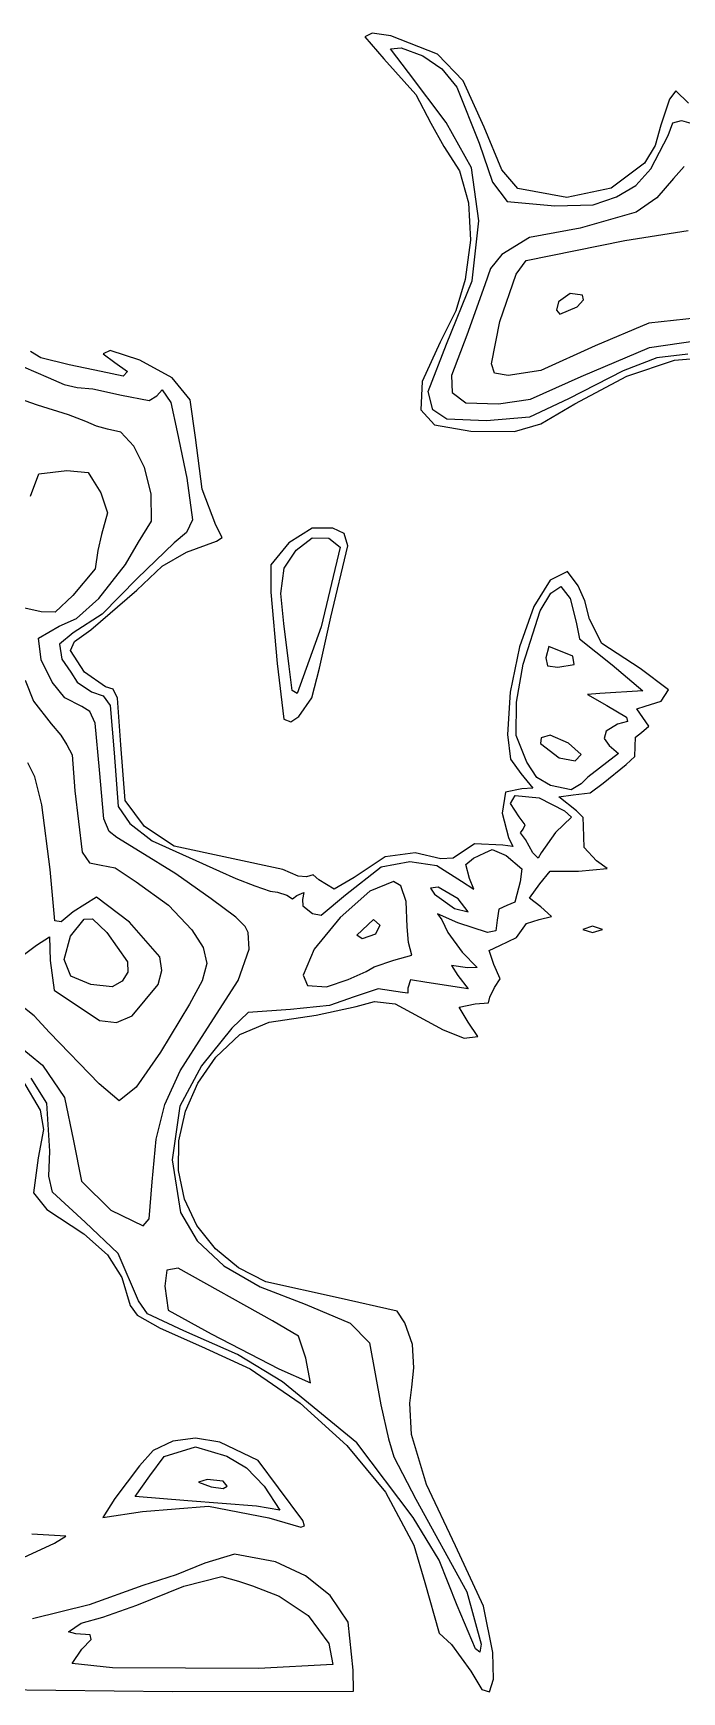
# Model space of a CAD drawing. Extents: x 7 to 148, y 2 to 114.
# Drawn here: x 98.59 to 115.58, y 2.48 to 45.89 of the extents above; entities that cross this region are included whole.
import ezdxf

# ---------------------------------------------------------------- set-up
doc = ezdxf.new("R2010")
doc.units = 0

msp = doc.modelspace()

# ---------------------------------------------------------------- linework, layer by layer
at = {"layer": 'Image'}
for p, q in [((107.468025, 45.889819), (107.272532, 45.792756)), ((107.272532, 45.792756), (107.776631, 45.221256)), ((107.952699, 45.823091), (107.468025, 45.889819)), ((109.178762, 45.342531), (107.952699, 45.823091)), ((107.776631, 45.221256), (108.614488, 44.284943)), ((107.949864, 45.477902), (108.228537, 45.501945)), ((108.420578, 44.857341), (107.949864, 45.477902)), ((108.228537, 45.501945), (108.79653, 45.294408)), ((108.79653, 45.294408), (109.287994, 44.956666)), ((109.8536, 44.643069), (109.178762, 45.342531)), ((109.407435, 43.548765), (108.420578, 44.857341)), ((109.287994, 44.956666), (109.687018, 44.479522)), ((108.614488, 44.284943), (109.006669, 43.531153)), ((109.687018, 44.479522), (110.270056, 43.010446)), ((110.404247, 43.433779), (109.8536, 44.643069)), ((115.422759, 44.37776), (115.252209, 44.16094)), ((115.755031, 44.053937), (115.422759, 44.37776)), ((115.252209, 44.16094), (115.024205, 43.484272)), ((109.006669, 43.531153), (109.343044, 42.925779)), ((110.065173, 42.362329), (109.407435, 43.548765)), ((110.861269, 42.315988), (110.404247, 43.433779)), ((115.024205, 43.484272), (114.879534, 42.948597)), ((115.220695, 43.215516), (115.342931, 43.541146)), ((115.342931, 43.541146), (115.570011, 43.603112)), ((115.570011, 43.603112), (115.815979, 43.533002)), ((110.270056, 43.010446), (110.620463, 41.988307)), ((114.766781, 42.343903), (115.220695, 43.215516)), ((109.343044, 42.925779), (109.75067, 42.285559)), ((114.879534, 42.948597), (114.601696, 42.488817)), ((109.75067, 42.285559), (109.987158, 41.446378)), ((110.264767, 40.978448), (110.065173, 42.362329)), ((111.279345, 41.828493), (110.861269, 42.315988)), ((114.601696, 42.488817), (113.728032, 41.832981)), ((114.373399, 41.90652), (114.766781, 42.343903)), ((115.63978, 42.403959), (115.361498, 42.083895)), ((110.620463, 41.988307), (111.003549, 41.483405)), ((112.566239, 41.588845), (111.279345, 41.828493)), ((113.728032, 41.832981), (112.566239, 41.588845)), ((113.868329, 41.609667), (114.373399, 41.90652)), ((115.361498, 42.083895), (114.922077, 41.583522)), ((109.987158, 41.446378), (110.041707, 40.475419)), ((111.003549, 41.483405), (112.252103, 41.374741)), ((112.252103, 41.374741), (113.250957, 41.396992)), ((113.250957, 41.396992), (113.868329, 41.609667)), ((114.922077, 41.583522), (114.376915, 41.205677)), ((110.086962, 39.407925), (110.264767, 40.978448)), ((114.376915, 41.205677), (112.91886, 40.79083)), ((110.041707, 40.475419), (109.903516, 39.439864)), ((111.585601, 40.542806), (110.860724, 40.099213)), ((111.497702, 39.937878), (114.08819, 40.467576)), ((112.91886, 40.79083), (111.585601, 40.542806)), ((114.08819, 40.467576), (115.739188, 40.721456)), ((110.860724, 40.099213), (110.565801, 39.729183)), ((111.234241, 39.58145), (111.497702, 39.937878)), ((110.565801, 39.729183), (110.415976, 39.300974)), ((110.814216, 38.344165), (111.234241, 39.58145)), ((109.410778, 37.752978), (110.086962, 39.407925)), ((109.903516, 39.439864), (109.658018, 38.625352)), ((110.415976, 39.300974), (109.949381, 37.988642)), ((112.65266, 39.078308), (112.351051, 38.859035)), ((112.972557, 39.035962), (112.65266, 39.078308)), ((112.351051, 38.859035), (112.292857, 38.640471)), ((112.292857, 38.640471), (112.38226, 38.538335)), ((112.38226, 38.538335), (112.834635, 38.728895)), ((112.834635, 38.728895), (113.000923, 38.912589)), ((112.834635, 38.728895), (112.834635, 38.728895)), ((113.000923, 38.912589), (112.972557, 39.035962)), ((109.658018, 38.625352), (109.245786, 37.801026)), ((110.589844, 37.238435), (110.814216, 38.344165)), ((114.71217, 38.301742), (113.310649, 37.710062)), ((116.008324, 38.438452), (114.71217, 38.301742)), ((109.245786, 37.801026), (108.774608, 36.772592)), ((109.949381, 37.988642), (109.543151, 36.931884)), ((114.729742, 37.666159), (115.99151, 37.845786)), ((98.787847, 37.397188), (98.518703, 37.555174)), ((99.528679, 37.210612), (98.787847, 37.397188)), ((100.605008, 37.589484), (100.426566, 37.496235)), ((100.426566, 37.496235), (100.725899, 37.27494)), ((101.381873, 37.333741), (100.605008, 37.589484)), ((102.229294, 36.870596), (101.381873, 37.333741)), ((108.935803, 36.511245), (109.410778, 37.752978)), ((113.310649, 37.710062), (111.888013, 37.065504)), ((112.938661, 36.906402), (114.729742, 37.666159)), ((114.918567, 37.393501), (114.044065, 37.050415)), ((114.13246, 36.911163), (115.383768, 37.336582)), ((115.737455, 37.488905), (114.918567, 37.393501)), ((115.383768, 37.336582), (116.114004, 37.393683)), ((98.339228, 37.158489), (98.984398, 36.88047)), ((100.366375, 37.033391), (99.528679, 37.210612)), ((100.944929, 36.91444), (100.366375, 37.033391)), ((100.725899, 37.27494), (101.058774, 37.032244)), ((101.058774, 37.032244), (100.944929, 36.91444)), ((109.543151, 36.931884), (109.562013, 36.484615)), ((110.669299, 36.991971), (110.589844, 37.238435)), ((111.024832, 36.930744), (110.669299, 36.991971)), ((111.888013, 37.065504), (111.024832, 36.930744)), ((111.614162, 36.313122), (112.938661, 36.906407)), ((114.044065, 37.050415), (112.606525, 36.320356)), ((112.775858, 36.192891), (114.13246, 36.911163)), ((112.938661, 36.906407), (112.938661, 36.906402)), ((98.984398, 36.88047), (99.401044, 36.699779)), ((99.401044, 36.699779), (99.74574, 36.619991)), ((99.74574, 36.619991), (100.153976, 36.579301)), ((100.153976, 36.579301), (100.899775, 36.412513)), ((101.827376, 36.398919), (101.970492, 36.551829)), ((101.970492, 36.551829), (102.195923, 36.227743)), ((102.702129, 36.298034), (102.229294, 36.870596)), ((108.774608, 36.772592), (108.745097, 36.031564)), ((109.059813, 36.029103), (108.935803, 36.511245)), ((109.562013, 36.484615), (109.921119, 36.219608)), ((98.701037, 36.154608), (98.08621, 36.373723)), ((99.515363, 35.904747), (98.701037, 36.154608)), ((100.899775, 36.412513), (101.626097, 36.276636)), ((101.626097, 36.276636), (101.827376, 36.398919)), ((102.195923, 36.227743), (102.363083, 35.461163)), ((102.838816, 35.305776), (102.702129, 36.298034)), ((108.745097, 36.031564), (109.096481, 35.639618)), ((109.419202, 35.787716), (109.059813, 36.029103)), ((109.921119, 36.219608), (110.774891, 36.189388)), ((110.774891, 36.189388), (111.614162, 36.313122)), ((112.606525, 36.320356), (111.584738, 35.836764)), ((111.886859, 35.66646), (112.775858, 36.192891)), ((99.969668, 35.729122), (99.515363, 35.904747)), ((100.244527, 35.602942), (99.969668, 35.729122)), ((100.537823, 35.524088), (100.244527, 35.602942)), ((109.096481, 35.639618), (110.054175, 35.478157)), ((110.458047, 35.740652), (109.419202, 35.787716)), ((109.419202, 35.787716), (109.419202, 35.787716)), ((111.584738, 35.836764), (110.458047, 35.740652)), ((111.192902, 35.468946), (111.886859, 35.66646)), ((111.886859, 35.66646), (111.886859, 35.66646)), ((100.883825, 35.443985), (100.537823, 35.524088)), ((101.222337, 35.085824), (100.883825, 35.443985)), ((102.363083, 35.461163), (102.613452, 34.247454)), ((103.013834, 33.95558), (102.838816, 35.305776)), ((110.054175, 35.478157), (111.192902, 35.468946)), ((101.503497, 34.523658), (101.222337, 35.085824)), ((98.516737, 33.775798), (98.734757, 34.354973)), ((98.734757, 34.354973), (99.471479, 34.441359)), ((99.471479, 34.441359), (100.028211, 34.390616)), ((100.028211, 34.390616), (100.147073, 34.212471)), ((101.677445, 33.83154), (101.503497, 34.523658)), ((100.147073, 34.212471), (100.35874, 33.860076)), ((100.35874, 33.860076), (100.539896, 33.338418)), ((102.613452, 34.247454), (102.764518, 33.149903)), ((103.371594, 33.010116), (103.013834, 33.95558)), ((101.687994, 33.114628), (101.677445, 33.83154)), ((100.539896, 33.338418), (100.377287, 32.771406)), ((101.34561, 32.566765), (101.687994, 33.114628)), ((102.764518, 33.149903), (102.608078, 32.824765)), ((103.538729, 32.69291), (103.371594, 33.010116)), ((100.377287, 32.771406), (100.285111, 32.353566)), ((101.003036, 31.985492), (101.34561, 32.566765)), ((102.608078, 32.824765), (102.278414, 32.554882)), ((102.605256, 32.311527), (103.388421, 32.596446)), ((103.388421, 32.596446), (103.538729, 32.69291)), ((105.894667, 32.936453), (105.283886, 32.550432)), ((105.475313, 32.363415), (105.89353, 32.686348)), ((105.89353, 32.686348), (106.329462, 32.669708)), ((106.433264, 32.933133), (105.894667, 32.936453)), ((106.329462, 32.669708), (106.632188, 32.441217)), ((106.73457, 32.794087), (106.433264, 32.933133)), ((106.82919, 32.477105), (106.73457, 32.794087)), ((100.285111, 32.353566), (100.21111, 31.87288)), ((102.278414, 32.554882), (101.310781, 31.617317)), ((101.970672, 31.943947), (102.605256, 32.311527)), ((105.283886, 32.550432), (104.810209, 31.979459)), ((105.161252, 31.892448), (105.475313, 32.363415)), ((106.632188, 32.441217), (106.130835, 30.352795)), ((106.383276, 30.606795), (106.82919, 32.477105)), ((100.21111, 31.87288), (99.632174, 31.172079)), ((100.305995, 31.090794), (101.003036, 31.985492)), ((101.303521, 31.311922), (101.970672, 31.943947)), ((104.810209, 31.979459), (104.815693, 31.260659)), ((105.076494, 31.225283), (105.161252, 31.892448)), ((112.580105, 31.798722), (112.131963, 31.571845)), ((112.866308, 31.428235), (112.580105, 31.798722)), ((100.097022, 30.272476), (101.303521, 31.311922)), ((101.310781, 31.617317), (100.393701, 30.688054)), ((104.815693, 31.260659), (104.975086, 29.397182)), ((112.131963, 31.571845), (111.697662, 30.884378)), ((112.149399, 31.23478), (112.408479, 31.411127)), ((112.408479, 31.411127), (112.652113, 31.092195)), ((113.032948, 31.030114), (112.866308, 31.428235)), ((98.802748, 30.743936), (98.366649, 30.840948)), ((99.632174, 31.172079), (99.164127, 30.740259)), ((99.724818, 30.573482), (100.305995, 31.090794)), ((105.155748, 30.437462), (105.076494, 31.225283)), ((111.697662, 30.884378), (111.325456, 29.833404)), ((111.86746, 30.77137), (112.149399, 31.23478)), ((112.652113, 31.092195), (112.813826, 30.479795)), ((113.157249, 30.551814), (113.032948, 31.030114)), ((99.164127, 30.740259), (98.802748, 30.743936)), ((99.268004, 30.371496), (99.724818, 30.573482)), ((100.393701, 30.688054), (99.632877, 30.198384)), ((105.293424, 29.312807), (105.155748, 30.437462)), ((106.08558, 29.273672), (106.383276, 30.606795)), ((111.425344, 29.37714), (111.86746, 30.77137)), ((112.813826, 30.479795), (112.898426, 30.039735)), ((113.480291, 29.918286), (113.157249, 30.551814)), ((98.729828, 30.053389), (99.268004, 30.371496)), ((98.797131, 29.489125), (98.729828, 30.053389)), ((99.632877, 30.198384), (99.275344, 29.899088)), ((99.567856, 29.736941), (99.674778, 29.970747)), ((99.674778, 29.970747), (100.097022, 30.272476)), ((106.130835, 30.352795), (105.504416, 28.61156)), ((112.898426, 30.039735), (113.755847, 29.354846)), ((99.275344, 29.899088), (99.340092, 29.505322)), ((99.93146, 29.163248), (99.567856, 29.736941)), ((111.325456, 29.833404), (111.077384, 28.643099)), ((112.091419, 29.840406), (112.013859, 29.543467)), ((112.013859, 29.543467), (112.061901, 29.332341)), ((112.72664, 29.585584), (112.091419, 29.840406)), ((112.760946, 29.368123), (112.72664, 29.585584)), ((114.490337, 29.260271), (113.480291, 29.918286)), ((99.086511, 28.904883), (98.797131, 29.489125)), ((99.340092, 29.505322), (99.572502, 29.164606)), ((99.572502, 29.164606), (99.73861, 28.909791)), ((100.485067, 28.78645), (99.93146, 29.163248)), ((104.975086, 29.397182), (105.155868, 27.93798)), ((105.370473, 28.686035), (105.293424, 29.312807)), ((105.293424, 29.312807), (105.293424, 29.312807)), ((105.889403, 28.496468), (106.08558, 29.273672)), ((111.250092, 28.380699), (111.425344, 29.37714)), ((112.061901, 29.332341), (112.331358, 29.295759)), ((112.331358, 29.295759), (112.760946, 29.368123)), ((112.760946, 29.368123), (112.760946, 29.368123)), ((113.755847, 29.354846), (114.553856, 28.677442)), ((115.23117, 28.702152), (114.490337, 29.260271)), ((98.382553, 28.961295), (98.596167, 28.409152)), ((99.422213, 28.499208), (99.086511, 28.904883)), ((99.73861, 28.909791), (100.119202, 28.653691)), ((100.119202, 28.653691), (100.426409, 28.543655)), ((100.680072, 28.720525), (100.485067, 28.78645)), ((100.801668, 28.48365), (100.680072, 28.720525)), ((105.504416, 28.61156), (105.370473, 28.686035)), ((114.553856, 28.677442), (113.430489, 28.60478)), ((115.03766, 28.41253), (115.23117, 28.702152)), ((98.596167, 28.409152), (99.061833, 27.811803)), ((99.863935, 28.266077), (99.422213, 28.499208)), ((100.073195, 28.1391), (99.863935, 28.266077)), ((100.426409, 28.543655), (100.605986, 28.298603)), ((100.605986, 28.298603), (100.71158, 27.054263)), ((100.886413, 27.262452), (100.801668, 28.48365)), ((105.547535, 28.011185), (105.889403, 28.496468)), ((111.077384, 28.643099), (111.015489, 27.537637)), ((111.236614, 27.508268), (111.250092, 28.380699)), ((113.430489, 28.60478), (113.103953, 28.58114)), ((113.103953, 28.58114), (113.612102, 28.291021)), ((113.612102, 28.291021), (114.125856, 27.987754)), ((114.39551, 28.208916), (114.619663, 28.278451)), ((114.619663, 28.278451), (115.03766, 28.41253)), ((99.061833, 27.811803), (99.313885, 27.51728)), ((100.215626, 27.835872), (100.073195, 28.1391)), ((100.325807, 26.608014), (100.215626, 27.835872)), ((105.155868, 27.93798), (105.335294, 27.869036)), ((105.335294, 27.869036), (105.547535, 28.011185)), ((105.547535, 28.011185), (105.547535, 28.011185)), ((113.891358, 27.80535), (113.598944, 27.625127)), ((114.152151, 27.872957), (113.891358, 27.80535)), ((114.125856, 27.987754), (114.152151, 27.872957)), ((114.553837, 27.982118), (114.39551, 28.208916)), ((114.712293, 27.753121), (114.553837, 27.982118)), ((99.313885, 27.51728), (99.469892, 27.269609)), ((111.015489, 27.537637), (111.090817, 26.888543)), ((111.514951, 26.813145), (111.236614, 27.508268)), ((111.895842, 27.452738), (111.872907, 27.297147)), ((112.126201, 27.516465), (111.895842, 27.452738)), ((112.609872, 27.31147), (112.126201, 27.516465)), ((113.598944, 27.625127), (113.539667, 27.432921)), ((113.539667, 27.432921), (113.675496, 27.249824)), ((114.358271, 27.221963), (114.360057, 27.462187)), ((114.360057, 27.462187), (114.518513, 27.588908)), ((114.518513, 27.588908), (114.712293, 27.753121)), ((99.469892, 27.269609), (99.60819, 27.00283)), ((99.60819, 27.00283), (99.681174, 26.060132)), ((100.71158, 27.054263), (100.81746, 25.653798)), ((100.996215, 25.809831), (100.886413, 27.262452)), ((111.872907, 27.297147), (112.363706, 26.92394)), ((112.363706, 26.92394), (112.786685, 26.847955)), ((112.945191, 27.015782), (112.609872, 27.31147)), ((112.786685, 26.847955), (112.945191, 27.015782)), ((112.945191, 27.015782), (112.945191, 27.015782)), ((113.918856, 27.034623), (113.118236, 26.4158)), ((113.675496, 27.249824), (113.918856, 27.034623)), ((114.118429, 26.753413), (114.345683, 26.96194)), ((114.345683, 26.96194), (114.358271, 27.221963)), ((98.636542, 26.429233), (98.448175, 26.792135)), ((100.43634, 25.329527), (100.325807, 26.608014)), ((111.090817, 26.888543), (111.363776, 26.515881)), ((111.363776, 26.515881), (111.675174, 26.127629)), ((111.776816, 26.407262), (111.514951, 26.813145)), ((113.517188, 26.258828), (114.118429, 26.753413)), ((98.81439, 25.6932), (98.636542, 26.429233)), ((99.681174, 26.060132), (99.872452, 24.457664)), ((111.387162, 26.11231), (110.961616, 26.029302)), ((111.675174, 26.127629), (111.387162, 26.11231)), ((112.141875, 26.2048), (111.776816, 26.407262)), ((112.680424, 26.088697), (112.141875, 26.2048)), ((112.141875, 26.2048), (112.141875, 26.2048)), ((112.945191, 26.246467), (112.680424, 26.088697)), ((113.118236, 26.4158), (112.945191, 26.246467)), ((113.174829, 26.007982), (113.517188, 26.258828)), ((99.038126, 24.002803), (98.81439, 25.6932)), ((100.81746, 25.653798), (101.123649, 25.207566)), ((101.505448, 25.128561), (100.996215, 25.809831)), ((110.961616, 26.029302), (110.875234, 25.478546)), ((111.092829, 25.733147), (111.216252, 25.941001)), ((111.313873, 25.379262), (111.092829, 25.733147)), ((111.216252, 25.941001), (111.840172, 25.87719)), ((111.840172, 25.87719), (112.500279, 25.541062)), ((112.353847, 25.90658), (112.729969, 25.954611)), ((112.82271, 25.537586), (112.353847, 25.90658)), ((112.729969, 25.954611), (113.174829, 26.007982)), ((100.577269, 24.997335), (100.43634, 25.329527)), ((101.123649, 25.207566), (101.701584, 24.755942)), ((110.875234, 25.478546), (111.035976, 24.843984)), ((111.477799, 25.169207), (111.313873, 25.379262)), ((112.690369, 25.371057), (112.265451, 24.974222)), ((112.500279, 25.541062), (112.690369, 25.371057)), ((112.993341, 25.362358), (112.82271, 25.537586)), ((112.998131, 25.135419), (112.993341, 25.362358)), ((100.782287, 24.842849), (100.577269, 24.997335)), ((101.388206, 24.467974), (100.782287, 24.842849)), ((102.27957, 24.6095), (101.505448, 25.128561)), ((101.701584, 24.755942), (103.472966, 23.963637)), ((111.035976, 24.843984), (111.149441, 24.606864)), ((111.356311, 24.962392), (111.421923, 25.061587)), ((111.48691, 24.784971), (111.356311, 24.962392)), ((111.421923, 25.061587), (111.477799, 25.169207)), ((111.675193, 24.441847), (111.48691, 24.784971)), ((112.265451, 24.974222), (111.893921, 24.438262)), ((113.018663, 24.574839), (112.998131, 25.135419)), ((99.872452, 24.457664), (100.068166, 24.173511)), ((102.327145, 23.890749), (101.388206, 24.467974)), ((105.128049, 24.003965), (102.27957, 24.6095)), ((107.80921, 24.335881), (106.99859, 23.796738)), ((108.595407, 24.435798), (107.80921, 24.335881)), ((109.268271, 24.280941), (108.595407, 24.435798)), ((110.144384, 24.673511), (109.58895, 24.303642)), ((110.120704, 24.299136), (110.416709, 24.436558)), ((110.892567, 24.643702), (110.144384, 24.673511)), ((110.416709, 24.436558), (110.607158, 24.522419)), ((110.607158, 24.522419), (110.973709, 24.373058)), ((111.149441, 24.606864), (110.892567, 24.643702)), ((110.973709, 24.373058), (111.388976, 24.023855)), ((111.811249, 24.299136), (111.675193, 24.441847)), ((111.675193, 24.441847), (111.675193, 24.441847)), ((111.893921, 24.438262), (111.811249, 24.299136)), ((113.338174, 24.234017), (113.018663, 24.574839)), ((99.157779, 22.662284), (99.038126, 24.002803)), ((100.068166, 24.173511), (100.372871, 24.115206)), ((100.372871, 24.115206), (100.736641, 24.046793)), ((100.736641, 24.046793), (101.288291, 23.680806)), ((103.249444, 23.237796), (102.327145, 23.890749)), ((103.472966, 23.963637), (103.896299, 23.766104)), ((105.528295, 23.825218), (105.128049, 24.003965)), ((106.767218, 23.337983), (107.705365, 24.074405)), ((107.705365, 24.074405), (108.457763, 24.214459)), ((108.457763, 24.214459), (109.15806, 24.105147)), ((109.15806, 24.105147), (109.807713, 23.696471)), ((109.58895, 24.303642), (109.268271, 24.280941)), ((109.924054, 24.13771), (110.120704, 24.299136)), ((110.012206, 23.765401), (109.924054, 24.13771)), ((111.388976, 24.023855), (111.343694, 23.679774)), ((111.858676, 23.626757), (112.126846, 23.960457)), ((112.126846, 23.960457), (112.874674, 23.960457)), ((112.874674, 23.960457), (113.622505, 24.029444)), ((113.622505, 24.029444), (113.338174, 24.234017)), ((101.288291, 23.680806), (102.131737, 23.07359)), ((103.896299, 23.766104), (104.393876, 23.578002)), ((104.393876, 23.578002), (104.792333, 23.435402)), ((105.750343, 23.810374), (105.528295, 23.825218)), ((105.919967, 23.86726), (105.750343, 23.810374)), ((106.069764, 23.73664), (105.919967, 23.86726)), ((106.472207, 23.490962), (106.069764, 23.73664)), ((106.99859, 23.796738), (106.472207, 23.490962)), ((108.025387, 23.688989), (107.409206, 23.431998)), ((108.215515, 23.577342), (108.025387, 23.688989)), ((108.354647, 23.161789), (108.215515, 23.577342)), ((109.197968, 23.537137), (108.992739, 23.514574)), ((108.992739, 23.514574), (109.100819, 23.359014)), ((109.719091, 23.237859), (109.197968, 23.537137)), ((109.807713, 23.696471), (110.127856, 23.485668)), ((110.127856, 23.485668), (110.012206, 23.765401)), ((111.343694, 23.679774), (111.25186, 23.348754)), ((111.590508, 23.252663), (111.858676, 23.626757)), ((100.244458, 23.283137), (99.640143, 22.891126)), ((101.114965, 22.620567), (100.244458, 23.283137)), ((102.131737, 23.07359), (102.745569, 22.424039)), ((103.898003, 22.758223), (103.249444, 23.237796)), ((104.792333, 23.435402), (104.988167, 23.41114)), ((104.988167, 23.41114), (105.233737, 23.331627)), ((105.233737, 23.331627), (105.378045, 23.238311)), ((105.378045, 23.238311), (105.491994, 23.322393)), ((105.491994, 23.322393), (105.677578, 23.401657)), ((105.677578, 23.401657), (105.64682, 23.219489)), ((105.64682, 23.219489), (105.647349, 23.049053)), ((105.647349, 23.049053), (105.904137, 22.854918)), ((106.129247, 22.808178), (106.767218, 23.337983)), ((107.409206, 23.431998), (106.624899, 22.746375)), ((108.382359, 22.504348), (108.354647, 23.161789)), ((109.100819, 23.359014), (109.625688, 22.986718)), ((109.981861, 22.899193), (109.719091, 23.237859)), ((110.99786, 23.058771), (110.784691, 22.963398)), ((111.203719, 23.145275), (110.99786, 23.058771)), ((111.25186, 23.348754), (111.203719, 23.145275)), ((111.886841, 23.029124), (111.590508, 23.252663)), ((112.167131, 22.770101), (111.886841, 23.029124)), ((99.324548, 22.634222), (99.157779, 22.662284)), ((99.640143, 22.891126), (99.324548, 22.634222)), ((99.569021, 22.259445), (99.92277, 22.69916)), ((99.92277, 22.69916), (100.144796, 22.709989)), ((100.144796, 22.709989), (100.521008, 22.353453)), ((101.903711, 21.719793), (101.114965, 22.620567)), ((104.139869, 22.512857), (103.898003, 22.758223)), ((105.904137, 22.854918), (106.129247, 22.808178)), ((106.624899, 22.746375), (105.950456, 21.920217)), ((107.068744, 22.288305), (107.499978, 22.690471)), ((107.499978, 22.690471), (107.666003, 22.548271)), ((109.714424, 22.605805), (109.176289, 22.844493)), ((109.176289, 22.844493), (109.293149, 22.687325)), ((109.293149, 22.687325), (109.44951, 22.352498)), ((109.625688, 22.986718), (109.981861, 22.899193)), ((110.485112, 22.351805), (109.714424, 22.605805)), ((109.981861, 22.899193), (109.981861, 22.899193)), ((110.74386, 22.679888), (110.706, 22.39981)), ((110.784691, 22.963398), (110.74386, 22.679888)), ((111.249768, 22.225149), (111.505841, 22.589258)), ((111.505841, 22.589258), (111.844507, 22.690458)), ((111.844507, 22.690458), (112.167131, 22.770101)), ((98.678876, 22.023979), (99.017542, 22.240529)), ((99.017542, 22.240529), (99.032279, 21.625268)), ((99.398541, 21.648636), (99.569021, 22.259445)), ((100.521008, 22.353453), (101.056582, 21.589555)), ((102.745569, 22.424039), (103.043286, 21.95853)), ((104.220545, 22.351805), (104.139869, 22.512857)), ((104.249501, 21.915108), (104.220545, 22.351805)), ((107.205844, 22.184928), (107.068744, 22.288308)), ((107.068744, 22.288308), (107.068744, 22.288305)), ((107.558316, 22.308099), (107.205844, 22.184928)), ((107.666003, 22.548271), (107.558316, 22.308099)), ((108.417475, 22.094043), (108.382359, 22.504348)), ((109.44951, 22.352498), (109.820722, 21.836945)), ((110.706, 22.39981), (110.485112, 22.351805)), ((110.810009, 22.013126), (111.249768, 22.225149)), ((113.241524, 22.521138), (112.987524, 22.436472)), ((112.987524, 22.436472), (113.241524, 22.351805)), ((113.495524, 22.436472), (113.241524, 22.521138)), ((113.241524, 22.351805), (113.495524, 22.436472)), ((113.495524, 22.436472), (113.495524, 22.436472)), ((98.0155, 21.522996), (98.678876, 22.023979)), ((101.958451, 21.360485), (101.903711, 21.719793)), ((103.043286, 21.95853), (103.134765, 21.546579)), ((103.955517, 21.096505), (104.249501, 21.915108)), ((105.950456, 21.920217), (105.663867, 21.24162)), ((108.038695, 21.632714), (108.503562, 21.764584)), ((108.503562, 21.764584), (108.417475, 22.094043)), ((109.820722, 21.836945), (110.215909, 21.438621)), ((110.529437, 21.880073), (110.810009, 22.013126)), ((110.65127, 21.516228), (110.529437, 21.880073)), ((99.032279, 21.625268), (99.136184, 20.843415)), ((99.572987, 21.212689), (99.398541, 21.648636)), ((101.06925, 21.316371), (100.92254, 21.081807)), ((101.056582, 21.589555), (101.06925, 21.316371)), ((101.860258, 20.992035), (101.958451, 21.360485)), ((103.134765, 21.546579), (103.016972, 21.087838)), ((106.836673, 21.125161), (107.31314, 21.335806)), ((107.31314, 21.335806), (107.520422, 21.455448)), ((107.520422, 21.455448), (108.038695, 21.632714)), ((109.961253, 21.426384), (109.547453, 21.489135)), ((109.547453, 21.489135), (109.711251, 21.225944)), ((110.215909, 21.438621), (109.961253, 21.426384)), ((110.82005, 21.142441), (110.65127, 21.516228)), ((99.136184, 20.843415), (100.329866, 20.051097)), ((100.100086, 20.991859), (99.572987, 21.212689)), ((100.662272, 20.934825), (100.100086, 20.991859)), ((100.100086, 20.991859), (100.100086, 20.991859)), ((100.92254, 21.081807), (100.662272, 20.934825)), ((101.179013, 20.172062), (101.860258, 20.992035)), ((103.016972, 21.087838), (102.686874, 20.481963)), ((103.078536, 19.727142), (103.955517, 21.096505)), ((105.663867, 21.24162), (105.7697, 20.968547)), ((105.7697, 20.968547), (106.274008, 20.933764)), ((106.274008, 20.933764), (106.836673, 21.125161)), ((106.836673, 21.125161), (106.836673, 21.125161)), ((107.621643, 20.884168), (106.992521, 20.67242)), ((108.261627, 20.780396), (107.621643, 20.884168)), ((108.469989, 21.114407), (108.402417, 20.894545)), ((108.402417, 20.894545), (108.403377, 20.768171)), ((108.896095, 21.048168), (108.469989, 21.114407)), ((109.981861, 20.879835), (108.896095, 21.048168)), ((109.711251, 21.225944), (109.981861, 20.879835)), ((110.549675, 20.659569), (110.666801, 20.916548)), ((110.666801, 20.916548), (110.82005, 21.142441)), ((98.611021, 20.171641), (98.24076, 20.47256)), ((102.686874, 20.481963), (101.924539, 19.219153)), ((106.347164, 20.444354), (105.330598, 20.338847)), ((105.999162, 20.193345), (107.052301, 20.421704)), ((106.992521, 20.67242), (106.347164, 20.444354)), ((107.052301, 20.421704), (107.527078, 20.549007)), ((107.527078, 20.549007), (108.071439, 20.487309)), ((108.071439, 20.487309), (109.327995, 19.807943)), ((108.403377, 20.768171), (108.261627, 20.780396)), ((109.748463, 20.401425), (110.16104, 20.489128)), ((109.981832, 20.010526), (109.748463, 20.401425)), ((110.16104, 20.489128), (110.517673, 20.516445)), ((110.517673, 20.516445), (110.549675, 20.659569)), ((99.017497, 19.73319), (98.611021, 20.171641)), ((100.329866, 20.051097), (100.773654, 19.996426)), ((100.773654, 19.996426), (101.179005, 20.17207)), ((101.179005, 20.17207), (101.179013, 20.172062)), ((104.218283, 20.264954), (103.792307, 19.847882)), ((104.000979, 19.681491), (104.766735, 20.004874)), ((105.330598, 20.338847), (104.218283, 20.264954)), ((104.766735, 20.004874), (105.999162, 20.193345)), ((110.235832, 19.628368), (109.981832, 20.010526)), ((100.313403, 18.390376), (99.017497, 19.73319)), ((102.440808, 18.730428), (103.078536, 19.727142)), ((103.792307, 19.847882), (102.993492, 18.863545)), ((103.375557, 19.093475), (104.000979, 19.681491)), ((109.327995, 19.807943), (109.880101, 19.585415)), ((109.880101, 19.585415), (110.235832, 19.628368)), ((98.154861, 19.439076), (98.835699, 18.885098)), ((101.924539, 19.219153), (101.290713, 18.306692)), ((98.835699, 18.885098), (99.409727, 18.039949)), ((102.036833, 17.855795), (102.440808, 18.730428)), ((102.993492, 18.863545), (102.429364, 17.807031)), ((102.899295, 18.414961), (103.375557, 19.093475)), ((98.311171, 18.49176), (98.776584, 17.705037)), ((98.947316, 17.885612), (98.539988, 18.546057)), ((100.313414, 18.390386), (100.313403, 18.390376)), ((100.838365, 17.949155), (100.313414, 18.390386)), ((101.290713, 18.306692), (100.838365, 17.949155)), ((102.575515, 17.675024), (102.899295, 18.414961)), ((99.022627, 16.633447), (98.947316, 17.885612)), ((99.409727, 18.039949), (99.646903, 16.905925)), ((101.809569, 16.941596), (102.036833, 17.855795)), ((102.429364, 17.807031), (102.232132, 16.407266)), ((98.776584, 17.705037), (98.862709, 17.199873)), ((102.407539, 16.902744), (102.575515, 17.675024)), ((98.862709, 17.199873), (98.717891, 16.453819)), ((101.701975, 15.826183), (101.809569, 16.941596)), ((99.000305, 15.978298), (99.022627, 16.633447)), ((99.646903, 16.905925), (99.855564, 15.849207)), ((102.398688, 16.127198), (102.407539, 16.902744)), ((98.717891, 16.453819), (98.598876, 15.538469)), ((102.232132, 16.407266), (102.443625, 15.028148)), ((102.552284, 15.377463), (102.398688, 16.127198)), ((99.091443, 15.562458), (99.000305, 15.978298)), ((99.855564, 15.849207), (100.625041, 15.089086)), ((101.625481, 14.860626), (101.70198, 15.826186)), ((101.70198, 15.826186), (101.701975, 15.826183)), ((98.598876, 15.538469), (98.950155, 15.104602)), ((99.949869, 14.776143), (99.091443, 15.562458)), ((102.871651, 14.682618), (102.552284, 15.377463)), ((98.950155, 15.104602), (99.917892, 14.468414)), ((100.815939, 13.953541), (99.949869, 14.776143)), ((100.625041, 15.089086), (101.472877, 14.67363)), ((101.472877, 14.67363), (101.625481, 14.860626)), ((102.443625, 15.028148), (102.884417, 14.288976)), ((99.917892, 14.468414), (100.537158, 13.91485)), ((103.360108, 14.071741), (102.871651, 14.682618)), ((100.537158, 13.91485), (100.90772, 13.329074)), ((101.345878, 12.711226), (100.815939, 13.953541)), ((102.884417, 14.288976), (103.585203, 13.635196)), ((103.970477, 13.580514), (103.360108, 14.071741)), ((102.092276, 13.518066), (102.039932, 13.09484)), ((102.384571, 13.571094), (102.092276, 13.518066)), ((104.859535, 12.191577), (102.384571, 13.571094)), ((103.585203, 13.635196), (104.531911, 13.077156)), ((104.6809, 13.21542), (103.970477, 13.580514)), ((100.90772, 13.329074), (101.129346, 12.596249)), ((102.039932, 13.09484), (102.123569, 12.469236)), ((104.531911, 13.077156), (105.710471, 12.625208)), ((106.578813, 12.793371), (104.6809, 13.21542)), ((101.129346, 12.596249), (101.311957, 12.338706)), ((101.580669, 12.375175), (101.345878, 12.711226)), ((105.710471, 12.625208), (106.892723, 12.134783)), ((108.119168, 12.447868), (106.578813, 12.793371)), ((101.311957, 12.338706), (101.918382, 11.995405)), ((102.531209, 11.934204), (101.580669, 12.375175)), ((102.123569, 12.469236), (103.249838, 11.855009)), ((105.536867, 11.790649), (104.859535, 12.191577)), ((108.320368, 12.140703), (108.119168, 12.447868)), ((101.918382, 11.995405), (102.996841, 11.515721)), ((103.93849, 11.310574), (102.531209, 11.934204)), ((103.249838, 11.855009), (105.02488, 10.935697)), ((105.726092, 11.211027), (105.536867, 11.790649)), ((106.892723, 12.134783), (107.395205, 11.61867)), ((108.526031, 11.572866), (108.320368, 12.140703)), ((102.996841, 11.515721), (104.274729, 10.93359)), ((105.119516, 10.595769), (103.93849, 11.310574)), ((107.395205, 11.61867), (107.69333, 9.990487)), ((108.554465, 10.965346), (108.526031, 11.572866)), ((104.274729, 10.93359), (105.584747, 10.040445)), ((105.02488, 10.935697), (105.849107, 10.565193)), ((105.849107, 10.565193), (105.726092, 11.211027)), ((105.726092, 11.211027), (105.726092, 11.211027)), ((108.507785, 10.455931), (108.554465, 10.965346)), ((107.062615, 9.001731), (105.119516, 10.595769)), ((108.4579, 10.032932), (108.507785, 10.455931)), ((105.584747, 10.040445), (106.804881, 8.932773)), ((107.69333, 9.990487), (107.897532, 9.101488)), ((108.49567, 9.213957), (108.4579, 10.032932)), ((102.842001, 9.122634), (102.243322, 9.042433)), ((103.473678, 9.020415), (102.842001, 9.122634)), ((108.8945, 7.906643), (108.49567, 9.213957)), ((101.733955, 8.796393), (101.370214, 8.401095)), ((102.243322, 9.042433), (101.733955, 8.796393)), ((102.023205, 8.643646), (102.842028, 8.889822)), ((102.842028, 8.889822), (103.663204, 8.646964)), ((104.478535, 8.540366), (103.473678, 9.020415)), ((106.804881, 8.932773), (107.813117, 7.707062)), ((108.542421, 7.041506), (107.062615, 9.001731)), ((107.897532, 9.101488), (108.030818, 8.62956)), ((101.370214, 8.401095), (100.732175, 7.545211)), ((101.642205, 8.137017), (102.023205, 8.643646)), ((103.663204, 8.646964), (104.17863, 8.343953)), ((104.17863, 8.343953), (104.635009, 7.865023)), ((105.014816, 7.818787), (104.478535, 8.540366)), ((108.030818, 8.62956), (108.613428, 7.527781)), ((101.261206, 7.591743), (101.642205, 8.137017)), ((103.142343, 8.043156), (102.916962, 7.967663)), ((102.916962, 7.967663), (103.25087, 7.850691)), ((103.567841, 7.992793), (103.142343, 8.043156)), ((103.25087, 7.850691), (103.563372, 7.801844)), ((103.563372, 7.801844), (103.668718, 7.864952)), ((103.668718, 7.864952), (103.567841, 7.992793)), ((103.668718, 7.864952), (103.668718, 7.864952)), ((104.635009, 7.865023), (105.051995, 7.237675)), ((105.652794, 6.963658), (105.014816, 7.818787)), ((109.651477, 6.307479), (108.8945, 7.906643)), ((100.732175, 7.545211), (100.411003, 7.042448)), ((102.637037, 7.482156), (101.261206, 7.591743)), ((104.436202, 7.341559), (102.637037, 7.482156)), ((107.813117, 7.707062), (108.557219, 6.318511)), ((108.613428, 7.527781), (109.943416, 5.095492)), ((100.411003, 7.042448), (101.450065, 7.20038)), ((101.450065, 7.20038), (103.184782, 7.345135)), ((103.184782, 7.345135), (104.760641, 7.038556)), ((105.051995, 7.237675), (104.436202, 7.341559)), ((104.436202, 7.341559), (104.436202, 7.341559)), ((104.760641, 7.038556), (105.597034, 6.788566)), ((105.697441, 6.82508), (105.652794, 6.963658)), ((105.652794, 6.963658), (105.652794, 6.963658)), ((109.2214, 5.926492), (108.542421, 7.041506)), ((99.440875, 6.560235), (98.551876, 6.60995)), ((99.144542, 6.369703), (99.440875, 6.560235)), ((105.597034, 6.788566), (105.697441, 6.82508)), ((98.337483, 5.994296), (99.144542, 6.369703)), ((103.858173, 6.084211), (103.085738, 5.845773)), ((104.938042, 5.88645), (103.858173, 6.084211)), ((108.557219, 6.318511), (108.846337, 5.345958)), ((110.379896, 4.725843), (109.651477, 6.307479)), ((103.085738, 5.845773), (102.338545, 5.546459)), ((105.717747, 5.520432), (104.938042, 5.88645)), ((109.692929, 4.741161), (109.2214, 5.926492)), ((101.46068, 5.266265), (100.051536, 4.762704)), ((101.303539, 4.75054), (102.535458, 5.245333)), ((102.338545, 5.546459), (101.46068, 5.266265)), ((102.535458, 5.245333), (103.533669, 5.500159)), ((103.533669, 5.500159), (103.970536, 5.37616)), ((103.970536, 5.37616), (104.33561, 5.25216)), ((104.33561, 5.25216), (105.031605, 4.986138)), ((106.370335, 5.003048), (105.717747, 5.520432)), ((108.846337, 5.345958), (109.220839, 4.021249)), ((105.031605, 4.986138), (105.791875, 4.477191)), ((106.839941, 4.308463), (106.370335, 5.003048)), ((109.943416, 5.095492), (110.320533, 3.733986)), ((100.051536, 4.762704), (98.568796, 4.396531)), ((99.84888, 4.280558), (100.41454, 4.43603)), ((100.41454, 4.43603), (101.303539, 4.75054)), ((105.791875, 4.477191), (106.333897, 3.744405)), ((110.172467, 3.608118), (109.692929, 4.741161)), ((110.624769, 3.515795), (110.379896, 4.725843)), ((99.517744, 4.051215), (99.84888, 4.280558)), ((99.706863, 4.002728), (99.517744, 4.051215)), ((100.079861, 3.971465), (99.706863, 4.002728)), ((100.112227, 3.849104), (100.079861, 3.971465)), ((106.96593, 3.050843), (106.839941, 4.308463)), ((109.220839, 4.021249), (109.544278, 3.717629)), ((99.61193, 3.223907), (99.864655, 3.599802)), ((99.864655, 3.599802), (100.112227, 3.849104)), ((106.333897, 3.744405), (106.436891, 3.194321)), ((109.544278, 3.717629), (110.047356, 3.019366)), ((110.284621, 3.519005), (110.172467, 3.608118)), ((110.320533, 3.733986), (110.284621, 3.519005)), ((110.640813, 2.810146), (110.624769, 3.515795)), ((100.669812, 3.11429), (99.61193, 3.223907)), ((104.489519, 3.091902), (100.669812, 3.11429)), ((100.669812, 3.11429), (100.669812, 3.11429)), ((106.436891, 3.194321), (104.489519, 3.091902)), ((106.976199, 2.503521), (106.96593, 3.050843)), ((110.047356, 3.019366), (110.335407, 2.547574)), ((110.538792, 2.48262), (110.640813, 2.810146)), ((96.988569, 2.549448), (102.234871, 2.489737)), ((102.234871, 2.489737), (106.976199, 2.503521)), ((110.335407, 2.547574), (110.538792, 2.48262))]:
    msp.add_line(p, q, dxfattribs=at)

doc.saveas('drawing.dxf')
